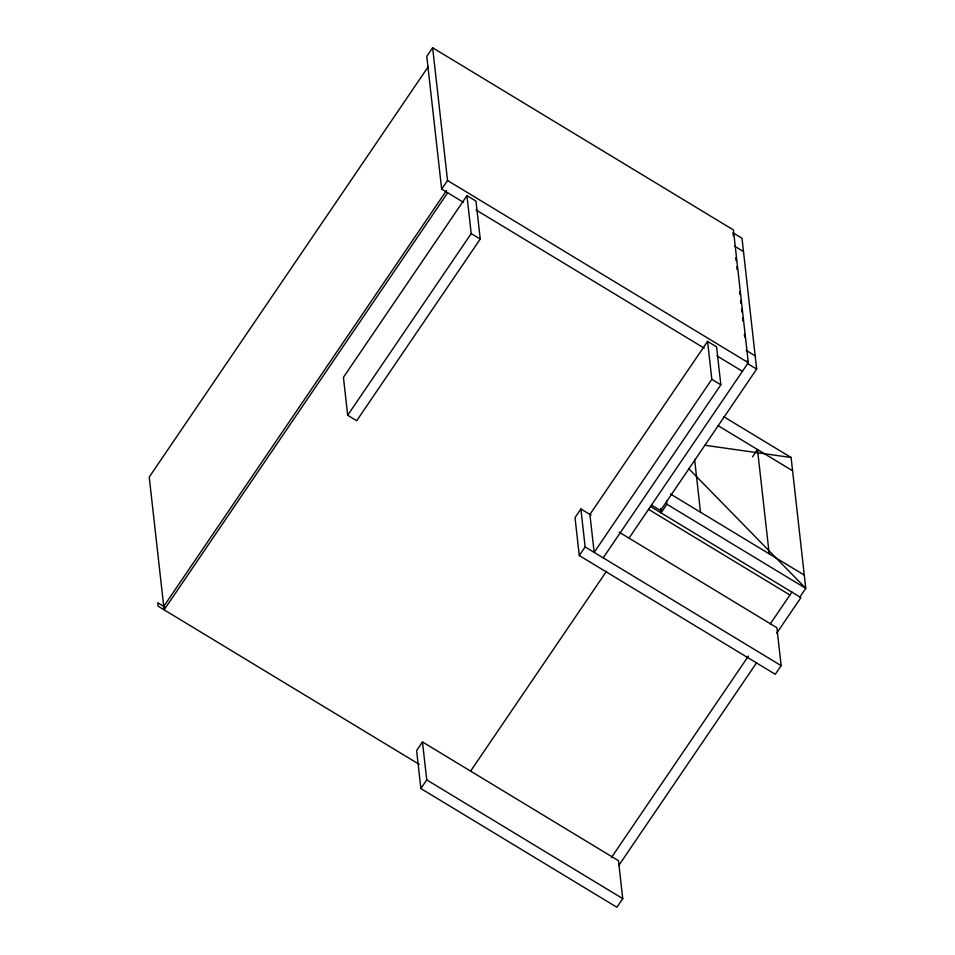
<?xml version="1.0" encoding="UTF-8"?>
<svg xmlns="http://www.w3.org/2000/svg" width="955" height="955" viewBox="0 0 955 955"><rect width="100%" height="100%" fill="white"/><g stroke="black" fill="none" stroke-linecap="round" stroke-linejoin="round"><path stroke-width="1.43" d="M629.178 537.892L748.302 362.685L733.416 229.94L432.639 47.75L426.778 56.381L441.664 189.126L463.33 202.257M428.365 66.528L149.231 477.082L164.117 609.839L447.68 192.779M441.664 189.126L447.537 180.507L432.639 47.75M163.735 606.425L446.463 190.594M466.959 195.656L343.43 377.332L347.68 415.27L356.704 420.725L480.234 239.048L475.984 201.123L466.959 195.656L471.209 233.581L347.68 415.27M422.48 741.963L416.619 750.594L420.869 788.532L616.87 907.25L622.744 898.619L618.482 860.694L422.48 741.963L426.742 779.901L420.869 788.532M591.073 515.163L580.891 508.991L575.017 517.622L579.279 555.547L775.281 674.278L781.142 665.647L776.893 627.71L619.067 532.114M707.571 341.401L589.915 514.458L594.165 552.384L711.821 379.326L707.571 341.401L716.596 346.868L720.846 384.793L603.19 557.851M579.279 555.547L585.14 546.917L580.891 508.991M470.624 771.103L606.532 571.209M733.297 235.73L732.974 232.793L741.999 238.261L756.67 369.108L660.526 510.531L651.501 505.064M666.59 501.303L666.912 504.252L661.051 512.883L660.55 508.454M752.468 456.92L757.494 449.519L769.193 553.828M611.367 857.626L748.422 656.049M770.124 624.128L791.886 592.124M799.908 596.982L805.769 588.352L791.098 457.505L723.58 416.607M618.721 865.552L756.611 662.734M776.666 633.237L800.911 597.591L650.522 506.496M704.874 445.257L791.098 457.505M734.455 246.068L743.479 251.535M746.165 350.366L755.178 355.833M447.537 180.507L748.302 362.685M756.67 369.108L747.646 363.64L747.323 360.692M476.079 209.969L704.205 348.157M716.942 355.881L742.429 371.316M471.209 233.581L480.234 239.048M711.821 379.326L720.846 384.793M718.065 425.644L792.578 470.779M670.517 494.057L804.277 575.077M666.912 504.252L805.769 588.352L688.603 468.511M648.564 509.373L789.928 595.001M585.14 546.917L781.142 665.647M165.37 607.404L157.718 602.772L158.1 606.186L419.317 764.418M426.742 779.901L622.744 898.619M735.78 257.79L736.102 260.727M736.759 266.612L737.093 269.549M739.564 291.597L739.898 294.546M740.555 300.419L740.889 303.368M741.546 309.241L741.88 312.19M742.536 318.063L742.871 321.011M744.351 334.238L744.685 337.175M694.583 459.343L700.516 512.226"/></g></svg>
